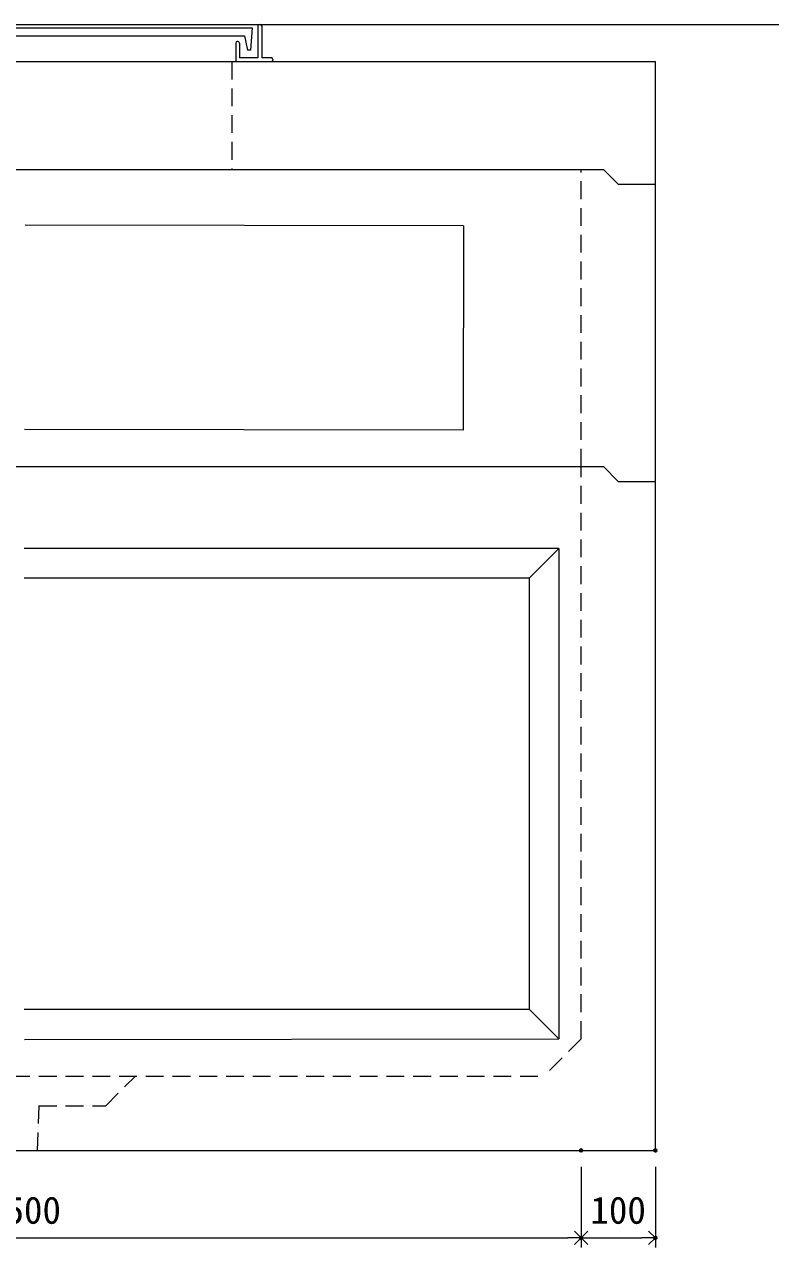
# Model space of a CAD drawing. Units: millimetres, scale not verified. Extents: x -6420 to 6420, y -3035 to 3035.
# Drawn here: x -719 to 286, y -1597 to 48 of the extents above; entities that cross this region are included whole.
import ezdxf
from ezdxf.enums import TextEntityAlignment as Align

# ---------------------------------------------------------------- set-up
doc = ezdxf.new("R2010")
doc.units = ezdxf.units.MM
doc.header["$LTSCALE"] = 20
doc.header["$PDMODE"] = 32
doc.header["$PDSIZE"] = 4
doc.linetypes.add('DASHED1', pattern=[1.8, 1.2, -0.6])
doc.linetypes.add('USER2', pattern=[50.8, 31.75, -6.35, 6.35, -6.35])
doc.layers.add('0-1_Defpoints', color=7, linetype='Continuous')
for name, color, linetype, lineweight in [('0-3_gaikei', 7, 'Continuous', 18), ('0-4_kakure', 7, 'DASHED1', 5), ('0-5_sunpou', 7, 'Continuous', 5), ('0-8_uchigawa', 6, 'Continuous', 18), ('0-A_futa', 3, 'Continuous', 18), ('0-B_GL', 4, 'Continuous', 18), ('1-2_uchigawa2', 6, 'USER2', 18)]:
    doc.layers.add(name, color=color, linetype=linetype, lineweight=lineweight)
doc.styles.add('ＭＳ ゴシック', font='')
doc.styles.get('ＭＳ ゴシック').set_extended_font_data('MS Gothic')

# ---------------------------------------------------------------- blocks, each defined once
blk = doc.blocks.new('_Open90')
at = {"layer": '0-5_sunpou'}
blk.add_line((0, 0), (-1, 0), dxfattribs=at)
blk.add_lwpolyline([(-0.5, 0.5), (0, 0), (-0.5, -0.5)], dxfattribs=at)
blk = doc.blocks.new('D58')
at = {"layer": '0-1_Defpoints'}
for p in [(1113.24, 1125.17), (2613.24, 1125.17), (2613.24, 1007.46)]:
    blk.add_point(p, dxfattribs=at)
at = {"layer": '0-5_sunpou'}
for p, q in [((1113.24, 1103.17), (1113.24, 994.46)), ((2613.24, 1103.17), (2613.24, 994.46)), ((1131.24, 1007.46), (2595.24, 1007.46))]:
    blk.add_line(p, q, dxfattribs=at)
at = {"layer": '0-5_sunpou', "xscale": 18, "yscale": 18, "rotation": 180}
blk.add_blockref('_Open90', (1113.24, 1007.46), dxfattribs=at)
at = {"layer": '0-5_sunpou', "xscale": 18, "yscale": 18}
blk.add_blockref('_Open90', (2613.24, 1007.46), dxfattribs=at)
at = {"layer": '0-5_sunpou', "style": 'ＭＳ ゴシック'}
blk.add_text('1500', height=36.66, dxfattribs=at).set_placement((1813.24, 1015.46), align=Align.BOTTOM_LEFT)
blk = doc.blocks.new('D59')
at = {"layer": '0-1_Defpoints'}
for p in [(2613.24, 1125.17), (2713.24, 1125.17), (2713.24, 1007.46)]:
    blk.add_point(p, dxfattribs=at)
at = {"layer": '0-5_sunpou'}
for p, q in [((2613.24, 1103.17), (2613.24, 994.46)), ((2713.24, 1103.17), (2713.24, 994.46)), ((2631.24, 1007.46), (2695.24, 1007.46))]:
    blk.add_line(p, q, dxfattribs=at)
at = {"layer": '0-5_sunpou', "xscale": 18, "yscale": 18, "rotation": 180}
blk.add_blockref('_Open90', (2613.24, 1007.46), dxfattribs=at)
at = {"layer": '0-5_sunpou', "xscale": 18, "yscale": 18}
blk.add_blockref('_Open90', (2713.24, 1007.46), dxfattribs=at)
at = {"layer": '0-5_sunpou', "style": 'ＭＳ ゴシック'}
blk.add_text('100', height=36.66, dxfattribs=at).set_placement((2625.74, 1015.46), align=Align.BOTTOM_LEFT)

msp = doc.modelspace()

# ---------------------------------------------------------------- linework, layer by layer
at = {"layer": '0-3_gaikei'}
for p, q in [((-1569.51, -1.62), (130.49, -1.62)), ((-1569.51, -1.62), (130.49, -1.62)), ((-1569.51, -1.62), (130.49, -1.62)), ((-1569.51, -1.62), (130.49, -1.62)), ((130.49, -566.62), (130.49, -1.62)), ((-1499.51, -146.62), (60.49, -146.62)), ((-1499.51, -146.62), (60.49, -146.62)), ((-1499.51, -146.62), (60.49, -146.62)), ((-1499.51, -146.62), (60.49, -146.62)), ((-1499.51, -146.62), (60.49, -146.62)), ((-1499.51, -146.62), (60.49, -146.62)), ((-1499.51, -146.62), (60.49, -146.62)), ((-1499.51, -146.62), (60.49, -146.62)), ((-1499.51, -146.62), (60.49, -146.62)), ((-1499.51, -146.62), (60.49, -146.62)), ((-1499.51, -146.62), (60.49, -146.62)), ((-1499.51, -146.62), (60.49, -146.62)), ((-1499.51, -146.62), (60.49, -146.62)), ((-1499.51, -146.62), (60.49, -146.62)), ((60.49, -146.62), (80.49, -166.62)), ((60.49, -146.62), (80.49, -166.62)), ((60.49, -146.62), (80.49, -166.62)), ((60.49, -146.62), (80.49, -166.62)), ((60.49, -146.62), (80.49, -166.62)), ((60.49, -146.62), (80.49, -166.62)), ((60.49, -146.62), (80.49, -166.62)), ((60.49, -146.62), (80.49, -166.62)), ((60.49, -146.62), (80.49, -166.62)), ((60.49, -146.62), (80.49, -166.62)), ((60.49, -146.62), (80.49, -166.62)), ((60.49, -146.62), (80.49, -166.62)), ((60.49, -146.62), (80.49, -166.62)), ((60.49, -146.62), (80.49, -166.62)), ((80.49, -166.62), (130.49, -166.62)), ((80.49, -166.62), (130.49, -166.62)), ((80.49, -166.62), (130.49, -166.62)), ((80.49, -166.62), (130.49, -166.62)), ((80.49, -166.62), (130.49, -166.62)), ((80.49, -166.62), (130.49, -166.62)), ((80.49, -166.62), (130.49, -166.62)), ((80.49, -166.62), (130.49, -166.62)), ((80.49, -166.62), (130.49, -166.62)), ((80.49, -166.62), (130.49, -166.62)), ((80.49, -166.62), (130.49, -166.62)), ((80.49, -166.62), (130.49, -166.62)), ((80.49, -166.62), (130.49, -166.62)), ((80.49, -166.62), (130.49, -166.62)), ((-1499.51, -546.62), (60.49, -546.62)), ((-1499.51, -546.62), (60.49, -546.62)), ((-1499.51, -546.62), (60.49, -546.62)), ((-1499.51, -546.62), (60.49, -546.62)), ((-1499.51, -546.62), (60.49, -546.62)), ((-1499.51, -546.62), (60.49, -546.62)), ((-1499.51, -546.62), (60.49, -546.62)), ((-1499.51, -546.62), (60.49, -546.62)), ((-1499.51, -546.62), (60.49, -546.62)), ((-1499.51, -546.62), (60.49, -546.62)), ((-1499.51, -546.62), (60.49, -546.62)), ((-1499.51, -546.62), (60.49, -546.62)), ((-1499.51, -546.62), (60.49, -546.62)), ((-1499.51, -546.62), (60.49, -546.62)), ((-1499.51, -546.62), (60.49, -546.62)), ((-1499.51, -546.62), (60.49, -546.62)), ((-1499.51, -546.62), (60.49, -546.62)), ((-1499.51, -546.62), (60.49, -546.62)), ((-1499.51, -546.62), (60.49, -546.62)), ((-1499.51, -546.62), (60.49, -546.62)), ((-1499.51, -546.62), (60.49, -546.62)), ((-1499.51, -546.62), (60.49, -546.62)), ((-1499.51, -546.62), (60.49, -546.62)), ((-1499.51, -546.62), (60.49, -546.62)), ((-1499.51, -546.62), (60.49, -546.62)), ((-1499.51, -546.62), (60.49, -546.62)), ((-1499.51, -546.62), (60.49, -546.62)), ((-1499.51, -546.62), (60.49, -546.62)), ((-1499.51, -546.62), (60.49, -546.62)), ((-1499.51, -546.62), (60.49, -546.62)), ((-1499.51, -546.62), (60.49, -546.62)), ((-1499.51, -546.62), (60.49, -546.62)), ((-1499.51, -546.62), (60.49, -546.62)), ((-1499.51, -546.62), (60.49, -546.62)), ((-1499.51, -546.62), (60.49, -546.62)), ((-1499.51, -546.62), (60.49, -546.62)), ((60.49, -546.62), (80.49, -566.62)), ((60.49, -546.62), (80.49, -566.62)), ((60.49, -546.62), (80.49, -566.62)), ((60.49, -546.62), (80.49, -566.62)), ((60.49, -546.62), (80.49, -566.62)), ((60.49, -546.62), (80.49, -566.62)), ((60.49, -546.62), (80.49, -566.62)), ((60.49, -546.62), (80.49, -566.62)), ((60.49, -546.62), (80.49, -566.62)), ((60.49, -546.62), (80.49, -566.62)), ((60.49, -546.62), (80.49, -566.62)), ((60.49, -546.62), (80.49, -566.62)), ((60.49, -546.62), (80.49, -566.62)), ((60.49, -546.62), (80.49, -566.62)), ((60.49, -546.62), (80.49, -566.62)), ((60.49, -546.62), (80.49, -566.62)), ((60.49, -546.62), (80.49, -566.62)), ((60.49, -546.62), (80.49, -566.62)), ((60.49, -546.62), (80.49, -566.62)), ((60.49, -546.62), (80.49, -566.62)), ((60.49, -546.62), (80.49, -566.62)), ((60.49, -546.62), (80.49, -566.62)), ((60.49, -546.62), (80.49, -566.62)), ((60.49, -546.62), (80.49, -566.62)), ((60.49, -546.62), (80.49, -566.62)), ((60.49, -546.62), (80.49, -566.62)), ((60.49, -546.62), (80.49, -566.62)), ((60.49, -546.62), (80.49, -566.62)), ((60.49, -546.62), (80.49, -566.62)), ((60.49, -546.62), (80.49, -566.62)), ((60.49, -546.62), (80.49, -566.62)), ((60.49, -546.62), (80.49, -566.62)), ((60.49, -546.62), (80.49, -566.62)), ((60.49, -546.62), (80.49, -566.62)), ((60.49, -546.62), (80.49, -566.62)), ((60.49, -546.62), (80.49, -566.62)), ((80.49, -566.62), (130.49, -566.62)), ((80.49, -566.62), (130.49, -566.62)), ((80.49, -566.62), (130.49, -566.62)), ((80.49, -566.62), (130.49, -566.62)), ((80.49, -566.62), (130.49, -566.62)), ((80.49, -566.62), (130.49, -566.62)), ((80.49, -566.62), (130.49, -566.62)), ((80.49, -566.62), (130.49, -566.62)), ((80.49, -566.62), (130.49, -566.62)), ((80.49, -566.62), (130.49, -566.62)), ((80.49, -566.62), (130.49, -566.62)), ((80.49, -566.62), (130.49, -566.62)), ((80.49, -566.62), (130.49, -566.62)), ((80.49, -566.62), (130.49, -566.62)), ((80.49, -566.62), (130.49, -566.62)), ((80.49, -566.62), (130.49, -566.62)), ((80.49, -566.62), (130.49, -566.62)), ((80.49, -566.62), (130.49, -566.62)), ((80.49, -566.62), (130.49, -566.62)), ((80.49, -566.62), (130.49, -566.62)), ((80.49, -566.62), (130.49, -566.62)), ((80.49, -566.62), (130.49, -566.62)), ((80.49, -566.62), (130.49, -566.62)), ((80.49, -566.62), (130.49, -566.62)), ((80.49, -566.62), (130.49, -566.62)), ((80.49, -566.62), (130.49, -566.62)), ((80.49, -566.62), (130.49, -566.62)), ((80.49, -566.62), (130.49, -566.62)), ((80.49, -566.62), (130.49, -566.62)), ((80.49, -566.62), (130.49, -566.62)), ((80.49, -566.62), (130.49, -566.62)), ((80.49, -566.62), (130.49, -566.62)), ((80.49, -566.62), (130.49, -566.62)), ((80.49, -566.62), (130.49, -566.62)), ((80.49, -566.62), (130.49, -566.62)), ((80.49, -566.62), (130.49, -566.62)), ((130.49, -1466.62), (130.49, -566.62)), ((-1569.51, -1466.62), (130.49, -1466.62))]:
    msp.add_line(p, q, dxfattribs=at)
at = {"layer": '0-4_kakure'}
for p, q in [((-439.51, -1.62), (-439.51, -146.62)), ((30.49, -546.62), (30.49, -146.62)), ((30.49, -1316.62), (30.49, -546.62)), ((30.49, -1316.62), (-19.51, -1366.62)), ((-1419.51, -1366.62), (-19.51, -1366.62)), ((-699.51, -1406.62), (-702.01, -1466.62))]:
    msp.add_line(p, q, dxfattribs=at)
msp.add_lwpolyline([(-699.51, -1406.62), (-609.51, -1406.62), (-569.51, -1366.62)], dxfattribs=at)
at = {"layer": '0-8_uchigawa'}
for p, q in [((0.49, -656.62), (-719.51, -656.62)), ((-39.51, -696.62), (0.49, -656.62)), ((0.49, -656.62), (0.49, -1316.62)), ((0.49, -656.62), (0.49, -1316.62)), ((-39.51, -696.62), (-719.51, -696.62)), ((-39.51, -696.62), (-39.51, -1276.62)), ((-718.82, -1317.31), (0.49, -1316.62))]:
    msp.add_line(p, q, dxfattribs=at)
msp.add_lwpolyline([(-719.51, -1276.62), (-39.51, -1276.62), (0.49, -1316.62)], dxfattribs=at)
at = {"layer": '0-A_futa'}
for p, q in [((-1066.7, 43.88), (-412.37, 43.88)), ((-412.37, 43.88), (-414.62, 13.88)), ((-404.51, 48.38), (-401.51, 48.38)), ((-404.51, 48.38), (-404.51, 3.38)), ((-399.51, 46.38), (-399.51, 3.38)), ((-1056.18, 32.88), (-422.84, 32.88)), ((-434.51, 23.38), (-434.51, -1.62)), ((-431.51, 25.38), (-432.51, 25.38)), ((-429.51, 23.38), (-429.51, 3.38)), ((-422.84, 32.88), (-418.52, 13.88)), ((-404.51, 3.38), (-429.51, 3.38)), ((-414.62, 13.88), (-418.52, 13.88)), ((-386.51, 3.38), (-399.51, 3.38)), ((-384.51, 1.38), (-384.51, 0.38)), ((-434.51, -1.62), (-386.51, -1.62))]:
    msp.add_line(p, q, dxfattribs=at)
for centre, start, end in [((-401.51, 46.38), 0, 90), ((-432.51, 23.38), 90, 180), ((-431.51, 23.38), 0, 90), ((-386.51, 1.38), 0, 90), ((-386.51, 0.38), 270, 0)]:
    msp.add_arc(centre, 2, start, end, dxfattribs=at)
at = {"layer": '0-B_GL'}
msp.add_line((-1739.51, 48.38), (6420.49, 48.38), dxfattribs=at)
at = {"layer": '1-2_uchigawa2'}
for p, q in [((-127.96, -222.49), (-717.96, -221.62)), ((-127.96, -222.49), (-128.36, -497.48)), ((-128.36, -497.48), (-718.9, -496.62))]:
    msp.add_line(p, q, dxfattribs=at)

# ---------------------------------------------------------------- block references
at = {"layer": '0-5_sunpou'}
for name in ['D58', 'D59']:
    msp.add_blockref(name, (-2582.75, -2591.78), dxfattribs=at)

doc.saveas('drawing.dxf')
